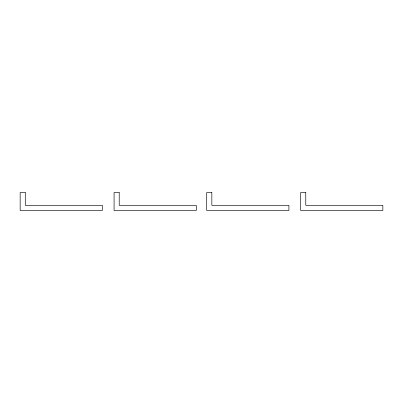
<?xml version="1.0" encoding="UTF-8"?>
<svg xmlns="http://www.w3.org/2000/svg" width="403" height="403" viewBox="0 0 403 403"><rect width="100%" height="100%" fill="white"/><g stroke="black" fill="none" stroke-linecap="round" stroke-linejoin="round"><path stroke-width="0.6" d="M25.288 192.508L20.15 192.508L20.15 210.492L102.367 210.492L102.367 205.354L25.288 205.354L25.288 192.508M119.217 192.508L114.079 192.508L114.079 210.492L196.296 210.492L196.296 205.354L119.217 205.354L119.217 192.508M211.842 192.508L206.704 192.508L206.704 210.492L288.921 210.492L288.921 205.354L211.842 205.354L211.842 192.508M305.771 192.508L300.633 192.508L300.633 210.492L382.85 210.492L382.85 205.354L305.771 205.354L305.771 192.508"/></g></svg>
